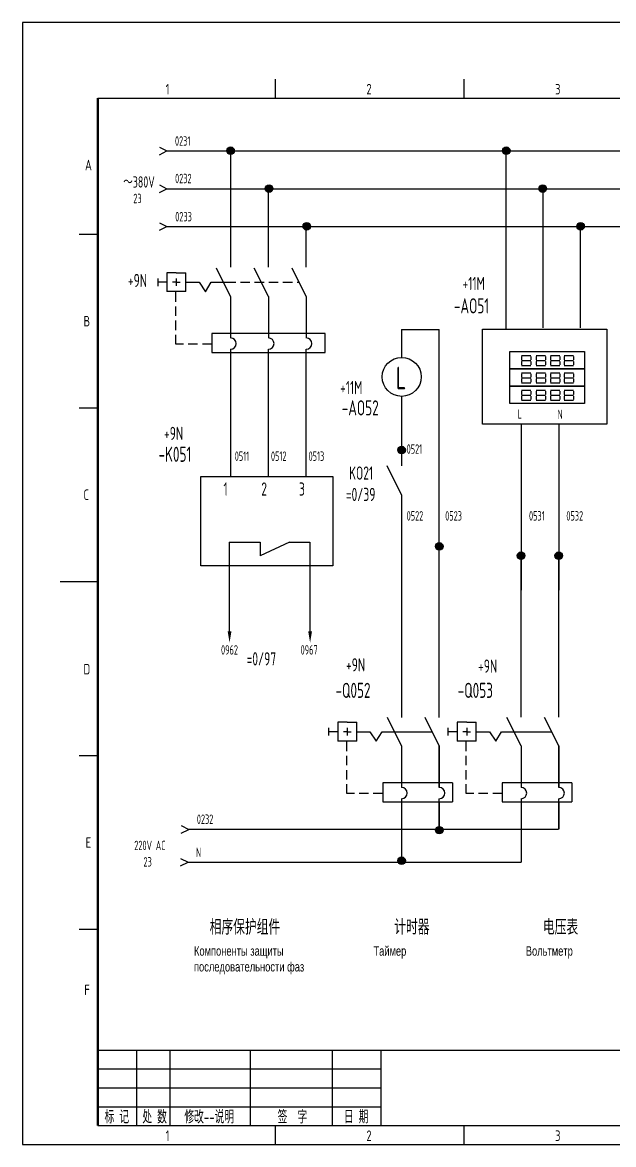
# Model space of a CAD drawing. Header units: millimetres. Extents: x 743 to 25007, y -5378 to 2245.
# Drawn here: x 3770.5 to 3927.1, y -699.8 to -402.8 of the extents above; entities that cross this region are included whole.
import ezdxf
from ezdxf.enums import TextEntityAlignment as Align

# ---------------------------------------------------------------- set-up
doc = ezdxf.new("R2010")
doc.units = ezdxf.units.MM
doc.header["$LTSCALE"] = 10
doc.header["$MEASUREMENT"] = 0
doc.linetypes.add('HIDDEN', pattern=[0.375, 0.25, -0.125])
doc.layers.add('CONTINUOUS', color=7, linetype='Continuous')
doc.layers.add('DASHED', color=7, linetype='HIDDEN')
doc.styles.add('ROMAN', font='ROMANC.shx', dxfattribs={"width": 0.7, "height": 0.7})
doc.styles.get("Standard").update_dxf_attribs({"font": 'isocp', "width": 0.707, "bigfont": 'intecad.shx'})

# ---------------------------------------------------------------- blocks, each defined once
blk = doc.blocks.new('1')
at = {"layer": 'CONTINUOUS'}
for p in [(1908.14, 1601.97), (1908.14, 1599.97)]:
    blk.add_line(p, (1906.14, 1600.97), dxfattribs=at)

msp = doc.modelspace()

# ---------------------------------------------------------------- hatches: boundary and pattern name
at = {"linetype": 'HIDDEN'}
h = msp.add_hatch(color=0, dxfattribs=at)
edge = h.paths.add_edge_path()
edge.add_arc((3825.67, -436.77), 1, 0, 360)
h = msp.add_hatch(color=0, dxfattribs=at)
edge = h.paths.add_edge_path()
edge.add_arc((3898.67, -436.77), 1, 0, 360)
h = msp.add_hatch(color=0, dxfattribs=at)
edge = h.paths.add_edge_path()
edge.add_arc((3835.84, -446.77), 1, 0, 360)
h = msp.add_hatch(color=0, dxfattribs=at)
edge = h.paths.add_edge_path()
edge.add_arc((3908.34, -446.77), 1, 0, 360)
h = msp.add_hatch(color=0, dxfattribs=at)
edge = h.paths.add_edge_path()
edge.add_arc((3845.84, -456.77), 1, 0, 360)
h = msp.add_hatch(color=0, dxfattribs=at)
edge = h.paths.add_edge_path()
edge.add_arc((3918.34, -456.77), 1, 0, 360)
h = msp.add_hatch(color=0, dxfattribs=at)
edge = h.paths.add_edge_path()
edge.add_arc((3870.94, -515.98), 1, 0, 360)
h = msp.add_hatch(color=0, dxfattribs=at)
edge = h.paths.add_edge_path()
edge.add_arc((3880.94, -541.5), 1, 0, 360)
h = msp.add_hatch(color=0, dxfattribs=at)
edge = h.paths.add_edge_path()
edge.add_arc((3902.57, -543.95), 1, 0, 360)
h = msp.add_hatch(color=0, dxfattribs=at)
edge = h.paths.add_edge_path()
edge.add_arc((3912.57, -543.95), 1, 0, 360)
h = msp.add_hatch(color=0, dxfattribs=at)
edge = h.paths.add_edge_path()
edge.add_arc((3880.94, -616.6), 1, 0, 360)
h = msp.add_hatch(color=0, dxfattribs=at)
edge = h.paths.add_edge_path()
edge.add_arc((3870.94, -624.68), 1, 0, 360)

# ---------------------------------------------------------------- linework, layer by layer
at = {"color": 0, "linetype": 'ByBlock'}
for p, q in [((3825.65, -436.81), (3825.65, -467.61)), ((3835.65, -446.81), (3835.65, -467.61)), ((3908.34, -446.81), (3908.34, -483.68)), ((3845.65, -467.61), (3845.65, -456.81)), ((3918.34, -483.68), (3918.34, -456.81)), ((3870.94, -484.07), (3870.94, -491.46)), ((3870.94, -484.07), (3870.94, -491.46)), ((3880.94, -586.8), (3880.94, -484.07)), ((3825.65, -489.31), (3825.65, -522.8)), ((3835.65, -490.14), (3835.65, -522.8)), ((3845.65, -522.8), (3845.65, -490.14)), ((3870.94, -501.78), (3870.94, -520.19)), ((3870.94, -501.78), (3870.94, -503.09)), ((3870.94, -510.78), (3870.94, -520.19)), ((3870.94, -510.78), (3870.94, -520.19)), ((3870.94, -527.84), (3870.94, -576.48)), ((3825.29, -540.37), (3833.52, -540.37)), ((3841.22, -540.37), (3846.67, -540.37)), ((3902.57, -586.69), (3902.57, -544.95)), ((3912.57, -586.69), (3912.57, -544.95)), ((3870.94, -549.35), (3870.94, -586.8)), ((3870.94, -549.35), (3870.94, -586.8)), ((3870.94, -586.8), (3870.94, -586.8)), ((3880.94, -605.28), (3880.94, -594.3)), ((3912.57, -605.28), (3912.57, -594.3)), ((3880.94, -616.37), (3880.94, -608.28)), ((3912.57, -616.37), (3912.57, -608.28))]:
    msp.add_line(p, q, dxfattribs=at)
for p, q in [((3898.67, -483.89), (3898.67, -436.81)), ((3870.94, -484.07), (3880.94, -484.07)), ((3902.69, -490.99), (3905.15, -490.99)), ((3902.69, -491.22), (3902.69, -492.14)), ((3902.69, -492.33), (3905.15, -492.33)), ((3902.69, -492.53), (3902.69, -493.46)), ((3905.16, -491.22), (3905.16, -492.14)), ((3905.16, -492.53), (3905.16, -493.46)), ((3906.6, -490.99), (3909.06, -490.99)), ((3906.6, -491.22), (3906.6, -492.14)), ((3906.6, -492.33), (3909.06, -492.33)), ((3906.6, -492.53), (3906.6, -493.46)), ((3909.07, -491.22), (3909.07, -492.14)), ((3909.07, -492.53), (3909.07, -493.46)), ((3910.35, -490.99), (3912.81, -490.99)), ((3910.35, -491.22), (3910.35, -492.14)), ((3910.35, -492.33), (3912.81, -492.33)), ((3910.35, -492.53), (3910.35, -493.46)), ((3912.82, -491.22), (3912.82, -492.14)), ((3912.82, -492.53), (3912.82, -493.46)), ((3914.03, -490.99), (3916.5, -490.99)), ((3914.03, -491.22), (3914.03, -492.14)), ((3914.03, -492.33), (3916.5, -492.33)), ((3914.03, -492.53), (3914.03, -493.46)), ((3916.5, -491.22), (3916.5, -492.14)), ((3916.5, -492.53), (3916.5, -493.46)), ((3902.69, -493.61), (3905.15, -493.61)), ((3902.69, -495.57), (3905.15, -495.57)), ((3902.69, -495.8), (3902.69, -496.72)), ((3905.16, -495.8), (3905.16, -496.72)), ((3906.6, -493.61), (3909.06, -493.61)), ((3906.6, -495.57), (3909.06, -495.57)), ((3906.6, -495.8), (3906.6, -496.72)), ((3909.07, -495.8), (3909.07, -496.72)), ((3910.35, -493.61), (3912.81, -493.61)), ((3910.35, -495.57), (3912.81, -495.57)), ((3910.35, -495.8), (3910.35, -496.72)), ((3912.82, -495.8), (3912.82, -496.72)), ((3914.03, -493.61), (3916.5, -493.61)), ((3914.03, -495.57), (3916.5, -495.57)), ((3914.03, -495.8), (3914.03, -496.72)), ((3916.5, -495.8), (3916.5, -496.72)), ((3902.69, -496.91), (3905.15, -496.91)), ((3902.69, -497.12), (3902.69, -498.04)), ((3902.69, -498.19), (3905.15, -498.19)), ((3905.16, -497.12), (3905.16, -498.04)), ((3906.6, -496.91), (3909.06, -496.91)), ((3906.6, -497.12), (3906.6, -498.04)), ((3906.6, -498.19), (3909.06, -498.19)), ((3909.07, -497.12), (3909.07, -498.04)), ((3910.35, -496.91), (3912.81, -496.91)), ((3910.35, -497.12), (3910.35, -498.04)), ((3910.35, -498.19), (3912.81, -498.19)), ((3912.82, -497.12), (3912.82, -498.04)), ((3914.03, -496.91), (3916.5, -496.91)), ((3914.03, -497.12), (3914.03, -498.04)), ((3914.03, -498.19), (3916.5, -498.19)), ((3916.5, -497.12), (3916.5, -498.04)), ((3902.69, -500.16), (3905.15, -500.16)), ((3902.69, -500.38), (3902.69, -501.31)), ((3902.69, -501.49), (3905.15, -501.49)), ((3902.69, -501.7), (3902.69, -502.62)), ((3905.16, -500.38), (3905.16, -501.31)), ((3905.16, -501.7), (3905.16, -502.62)), ((3906.6, -500.16), (3909.06, -500.16)), ((3906.6, -500.38), (3906.6, -501.31)), ((3906.6, -501.49), (3909.06, -501.49)), ((3906.6, -501.7), (3906.6, -502.62)), ((3909.07, -500.38), (3909.07, -501.31)), ((3909.07, -501.7), (3909.07, -502.62)), ((3910.35, -500.16), (3912.81, -500.16)), ((3910.35, -500.38), (3910.35, -501.31)), ((3910.35, -501.49), (3912.81, -501.49)), ((3910.35, -501.7), (3910.35, -502.62)), ((3912.82, -500.38), (3912.82, -501.31)), ((3912.82, -501.7), (3912.82, -502.62)), ((3914.03, -500.16), (3916.5, -500.16)), ((3914.03, -500.38), (3914.03, -501.31)), ((3914.03, -501.49), (3916.5, -501.49)), ((3914.03, -501.7), (3914.03, -502.62)), ((3916.5, -500.38), (3916.5, -501.31)), ((3916.5, -501.7), (3916.5, -502.62)), ((3902.69, -502.77), (3905.15, -502.77)), ((3906.6, -502.77), (3909.06, -502.77)), ((3910.35, -502.77), (3912.81, -502.77)), ((3914.03, -502.77), (3916.5, -502.77)), ((3825.29, -540.37), (3825.29, -565.79)), ((3833.52, -540.37), (3833.5, -544.01)), ((3846.67, -540.37), (3846.67, -565.79)), ((3870.94, -608.28), (3870.94, -625.08)), ((3902.57, -608.28), (3902.57, -625.08)), ((3880.94, -609.28), (3880.94, -616.37)), ((3912.57, -609.28), (3912.57, -616.37)), ((3814.56, -616.37), (3912.51, -616.37)), ((3814.41, -625.08), (3902.57, -625.08))]:
    msp.add_line(p, q)
for points in [[(3892.33, -483.98), (3925.3, -483.98), (3925.3, -509.13), (3892.33, -509.13)], [(3899.62, -489.9), (3919.36, -489.9), (3919.36, -494.48), (3899.62, -494.48)], [(3899.62, -494.48), (3919.36, -494.48), (3919.36, -499.07), (3899.62, -499.07)], [(3899.62, -499.07), (3919.36, -499.07), (3919.36, -503.65), (3899.62, -503.65)]]:
    msp.add_lwpolyline(points, close=True)
msp.add_lwpolyline([(3817.76, -522.99), (3852.76, -522.99), (3852.76, -546.67), (3817.76, -546.67)], close=True, dxfattribs=at)
at = {"color": 7}
msp.add_circle((3870.98, -496.62), 5.16, dxfattribs=at)
at = {"color": 3}
for points in [[(3825.89, -563.98), (3824.89, -563.98), (3825.39, -566.98)], [(3847.22, -563.98), (3846.22, -563.98), (3846.72, -566.98)]]:
    msp.add_solid(points, dxfattribs=at)
at = {"layer": 'CONTINUOUS', "color": 3}
for p, q in [((4190.54, -402.81), (3770.54, -402.81)), ((3770.54, -402.81), (3770.54, -699.81)), ((3770.54, -699.81), (4190.54, -699.81))]:
    msp.add_line(p, q, dxfattribs=at)
at = {"layer": 'CONTINUOUS', "linetype": 'Continuous'}
for p, q in [((3837.54, -422.81), (3837.54, -417.81)), ((3887.54, -422.81), (3887.54, -417.81)), ((3785.54, -458.81), (3790.54, -458.81)), ((3785.54, -504.81), (3790.54, -504.81)), ((3780.54, -550.81), (3790.54, -550.81)), ((3785.54, -596.81), (3790.54, -596.81)), ((3785.54, -642.81), (3790.54, -642.81)), ((3790.54, -674.81), (4185.54, -674.81)), ((3800.82, -694.81), (3800.82, -674.81)), ((3809.64, -694.81), (3809.64, -674.81)), ((3830.88, -674.81), (3830.88, -694.81)), ((3852.54, -674.81), (3852.54, -694.81)), ((3865.54, -694.81), (3865.54, -674.81)), ((3790.54, -679.81), (3865.54, -679.81)), ((3790.54, -684.81), (3865.54, -684.81)), ((3790.54, -689.81), (3865.54, -689.81)), ((3837.54, -699.81), (3837.54, -694.81)), ((3887.54, -699.81), (3887.54, -694.81))]:
    msp.add_line(p, q, dxfattribs=at)
at = {"layer": 'CONTINUOUS'}
for p, q in [((3790.54, -422.81), (4185.54, -422.81)), ((3808.82, -436.81), (4151.79, -436.81)), ((3826.17, -436.81), (3826.17, -436.81)), ((3898.67, -436.81), (3898.67, -436.81)), ((3808.82, -446.81), (4151.79, -446.81)), ((3835.84, -446.81), (3835.84, -446.81)), ((3908.34, -446.81), (3908.34, -446.81)), ((3808.82, -456.81), (4151.79, -456.81)), ((3845.84, -456.81), (3845.84, -456.81)), ((3918.34, -456.81), (3918.34, -456.81)), ((3811.29, -469.06), (3808.79, -469.06)), ((3808.79, -469.06), (3808.79, -474.06)), ((3811.29, -469.06), (3813.79, -469.06)), ((3813.79, -474.06), (3813.79, -469.06)), ((3825.68, -475.34), (3821.93, -467.84)), ((3835.68, -475.34), (3831.93, -467.84)), ((3845.68, -475.34), (3841.93, -467.84)), ((3806.41, -470.58), (3806.41, -472.58)), ((3808.79, -471.56), (3806.41, -471.56)), ((3811.29, -471.56), (3810.29, -471.56)), ((3811.29, -470.56), (3811.29, -472.56)), ((3811.29, -471.56), (3812.29, -471.56)), ((3813.79, -471.56), (3817.31, -471.56)), ((3817.31, -471.56), (3818.99, -474.1)), ((3818.99, -474.1), (3820.5, -471.59)), ((3820.5, -471.59), (3824.53, -471.59)), ((3813.81, -474.06), (3808.79, -474.06)), ((3825.68, -475.34), (3825.68, -485.34)), ((3835.68, -475.34), (3835.68, -485.34)), ((3845.68, -475.34), (3845.68, -485.34)), ((3820.68, -485.14), (3820.68, -490.14)), ((3850.68, -485.14), (3820.68, -485.14)), ((3825.68, -484.31), (3825.68, -486.31)), ((3835.68, -484.31), (3835.68, -486.31)), ((3845.68, -484.31), (3845.68, -486.31)), ((3850.68, -490.13), (3850.68, -485.16)), ((3835.68, -490.31), (3835.68, -489.31)), ((3845.68, -490.31), (3845.68, -489.31)), ((3820.68, -490.14), (3850.68, -490.14)), ((3902.57, -509.13), (3902.57, -553.11)), ((3902.57, -509.13), (3902.57, -553.11)), ((3912.57, -509.13), (3912.57, -553.11)), ((3870.94, -516.02), (3870.94, -516.02)), ((3870.94, -527.84), (3867.09, -520.15)), ((3841.22, -540.37), (3833.5, -544.01)), ((3880.94, -541.55), (3880.94, -541.55)), ((3902.57, -543.99), (3902.57, -543.99)), ((3912.57, -543.99), (3912.57, -543.99)), ((3856.55, -588.03), (3854.05, -588.03)), ((3854.05, -588.03), (3854.05, -593.03)), ((3856.55, -588.03), (3859.05, -588.03)), ((3859.05, -593.03), (3859.05, -588.03)), ((3870.94, -594.3), (3867.19, -586.8)), ((3880.94, -594.3), (3877.19, -586.8)), ((3885.68, -588.03), (3885.68, -593.03)), ((3888.18, -588.03), (3885.68, -588.03)), ((3888.18, -588.03), (3890.68, -588.03)), ((3890.68, -593.03), (3890.68, -588.03)), ((3902.57, -594.3), (3898.82, -586.8)), ((3912.57, -594.3), (3908.82, -586.8)), ((3851.55, -589.53), (3851.55, -591.53)), ((3854.05, -590.53), (3851.55, -590.53)), ((3856.55, -590.53), (3855.55, -590.53)), ((3856.55, -589.53), (3856.55, -591.53)), ((3856.55, -590.53), (3857.55, -590.53)), ((3859.05, -590.53), (3862.57, -590.53)), ((3862.57, -590.53), (3864.25, -593.07)), ((3864.25, -593.07), (3865.76, -590.55)), ((3865.76, -590.55), (3879.06, -590.55)), ((3883.18, -589.53), (3883.18, -591.53)), ((3885.68, -590.53), (3883.18, -590.53)), ((3888.18, -590.53), (3887.18, -590.53)), ((3888.18, -589.53), (3888.18, -591.53)), ((3888.18, -590.53), (3889.18, -590.53)), ((3890.68, -590.53), (3894.2, -590.53)), ((3894.2, -590.53), (3895.88, -593.07)), ((3895.88, -593.07), (3897.39, -590.55)), ((3897.39, -590.55), (3910.69, -590.55)), ((3859.07, -593.03), (3854.05, -593.03)), ((3890.7, -593.03), (3885.68, -593.03)), ((3870.94, -594.3), (3870.94, -604.3)), ((3880.94, -594.3), (3880.94, -604.3)), ((3902.57, -594.3), (3902.57, -604.3)), ((3912.57, -594.3), (3912.57, -604.3)), ((3884.42, -604.11), (3865.94, -604.11)), ((3865.94, -604.11), (3865.94, -609.11)), ((3870.94, -603.28), (3870.94, -605.28)), ((3880.94, -603.28), (3880.94, -605.28)), ((3884.42, -604.11), (3884.42, -609.11)), ((3897.57, -604.11), (3897.57, -609.11)), ((3916.05, -604.11), (3897.57, -604.11)), ((3902.57, -603.28), (3902.57, -605.28)), ((3912.57, -603.28), (3912.57, -605.28)), ((3916.05, -604.11), (3916.05, -609.11)), ((3880.94, -609.28), (3880.94, -608.28)), ((3912.57, -609.28), (3912.57, -608.28)), ((3865.94, -609.11), (3884.42, -609.11)), ((3897.57, -609.11), (3916.05, -609.11)), ((3880.94, -616.64), (3880.94, -616.64)), ((3870.94, -624.72), (3870.94, -624.72)), ((3790.54, -694.81), (4185.54, -694.81))]:
    msp.add_line(p, q, dxfattribs=at)
at = {"layer": 'CONTINUOUS', "lineweight": 50}
msp.add_line((3790.54, -422.81), (3790.54, -694.81), dxfattribs=at)
at = {"layer": 'CONTINUOUS'}
for centre in [(3825.65, -436.77), (3898.67, -436.77), (3835.84, -446.77), (3908.34, -446.77), (3845.84, -456.77), (3918.34, -456.77), (3870.94, -515.98), (3880.94, -541.5), (3902.57, -543.95), (3912.57, -543.95), (3880.94, -616.6), (3870.94, -624.68)]:
    msp.add_circle(centre, 1, dxfattribs=at)
for centre in [(3825.68, -487.81), (3835.68, -487.81), (3845.68, -487.81), (3870.94, -606.78), (3880.94, -606.78), (3902.57, -606.78), (3912.57, -606.78)]:
    msp.add_arc(centre, 1.5, 270, 90, dxfattribs=at)
at = {"layer": 'DASHED'}
for p, q in [((3824.53, -471.59), (3843.8, -471.59)), ((3811.16, -487.97), (3811.16, -474.06)), ((3820.68, -487.97), (3811.16, -487.97)), ((3856.43, -606.93), (3856.43, -593.03)), ((3888.06, -606.93), (3888.06, -593.03)), ((3865.94, -606.93), (3856.43, -606.93)), ((3897.57, -606.93), (3888.06, -606.93))]:
    msp.add_line(p, q, dxfattribs=at)

# ---------------------------------------------------------------- block references
at = {"rotation": 180}
for p in [(5714.95, 1164.16), (5714.95, 1154.16), (5714.95, 1144.16), (5720.71, 984.59), (5720.55, 975.9)]:
    msp.add_blockref('1', p, dxfattribs=at)

# ---------------------------------------------------------------- texts
at = {"width": 0.707}
for s, height, p in [('0231', 2.5, (3810.93, -435.44)), ('～380V', 3, (3797.23, -446.53)), ('0232', 2.5, (3810.96, -445.37)), ('23', 2.5, (3799.9, -450.65)), ('0233', 2.5, (3811, -455.47)), ('+9N', 3.5, (3798.46, -472.86)), ('+11M', 3.5, (3887.07, -473.65)), ('+11M', 3.5, (3854.66, -501.21)), ('L', 2.5, (3901.67, -507.69)), ('N', 2.5, (3912.25, -507.79)), ('+9N', 3.5, (3808.03, -513.34)), ('0511', 2.5, (3826.76, -518.86)), ('0512', 2.5, (3836.35, -518.86)), ('0513', 2.5, (3846.31, -518.86)), ('0521', 2.5, (3872.28, -516.97)), ('KO21', 3.5, (3857.04, -523.83)), ('1', 3.5, (3823.78, -528.06)), ('2', 3.5, (3833.78, -528.06)), ('3', 3.5, (3843.78, -528.06)), ('=0/39', 3.5, (3856.18, -529.49)), ('0522', 2.5, (3872.28, -534.66)), ('0523', 2.5, (3882.49, -534.66)), ('0531', 2.5, (3904.69, -534.66)), ('0532', 2.5, (3914.58, -534.66)), ('0962', 2.5, (3823.13, -570.13)), ('=0/97', 3.5, (3829.9, -573)), ('0967', 2.5, (3844.2, -570.13)), ('+9N', 3.5, (3856.22, -574.59)), ('+9N', 3.5, (3891.2, -574.92)), ('0232', 2.5, (3816.72, -614.95)), ('220V AC', 2.5, (3800.16, -621.89)), ('N', 2.5, (3816.49, -623.71)), ('23', 2.5, (3802.6, -626.23)), ('相序保护组件', 4, (3820.13, -644.26)), ('计时器', 4, (3869.01, -644.26)), ('电压表', 4, (3908.38, -644.26))]:
    msp.add_text(s, height=height, dxfattribs=at).set_placement(p)
at = {"char_height": 2.5, "width": 31.939, "attachment_point": 1}
for s, insert in [('{\\fArial|b0|i0|c204|p34;Компоненты защиты последовательности фаз}', (3815.97, -647.33)), ('{\\fArial|b0|i0|c204|p34;Таймер}', (3863.49, -647.33)), ('{\\fArial|b0|i0|c204|p34;Вольтметр}', (3903.84, -647.33))]:
    msp.add_mtext(s, dxfattribs=dict(at, insert=insert))
at = {"layer": 'CONTINUOUS', "linetype": 'Continuous', "style": 'ROMAN', "width": 0.7}
for s, p in [('1', (3808.46, -421.87)), ('2', (3861.62, -421.87)), ('3', (3911.6, -421.87)), ('A', (3787.1, -441.96)), ('B', (3786.71, -483.28)), ('C', (3786.71, -529.22)), ('D', (3786.71, -575.39)), ('E', (3787.27, -621.28)), ('F', (3786.92, -660.28)), ('1', (3808.46, -698.87)), ('2', (3861.62, -698.87)), ('3', (3911.6, -698.87))]:
    msp.add_text(s, height=2.8, dxfattribs=at).set_placement(p)
at = {"layer": 'CONTINUOUS', "width": 0.707}
for s, height, p in [('-AO51', 4, (3884.81, -479.82)), ('L', 6, (3869.44, -499.92)), ('-AO52', 4, (3855.1, -506.82)), ('-K051', 4, (3806.56, -519.11)), ('-Q052', 4, (3853.45, -581.59)), ('-Q053', 4, (3885.81, -581.59))]:
    msp.add_text(s, height=height, dxfattribs=at).set_placement(p)
at = {"layer": 'CONTINUOUS', "width": 0.67}
for s, p in [('标 记', (3795.54, -692.31)), ('处 数', (3805.54, -692.31)), ('修改--说明', (3820.01, -692.31)), ('签  字', (3842.04, -692.31)), ('日 期', (3858.91, -692.31))]:
    msp.add_text(s, height=3.5, dxfattribs=at).set_placement(p, align=Align.MIDDLE)

doc.saveas('drawing.dxf')
